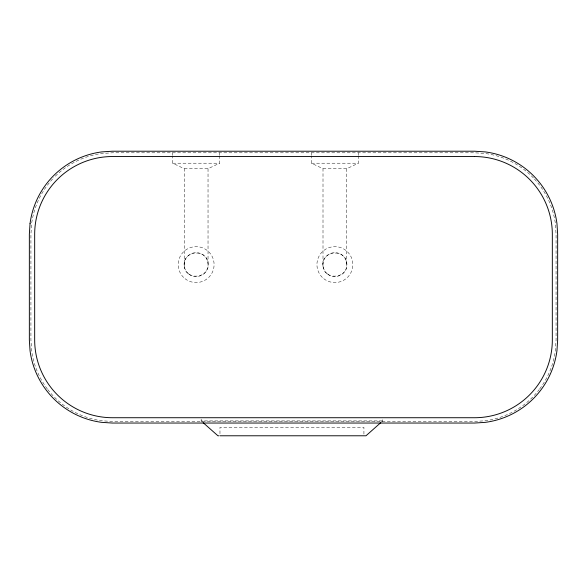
<?xml version="1.0" encoding="UTF-8"?>
<svg xmlns="http://www.w3.org/2000/svg" width="587" height="587" viewBox="0 0 587 587"><rect width="100%" height="100%" fill="white"/><g stroke="black" fill="none" stroke-linecap="round" stroke-linejoin="round"><path stroke-width="0.44" stroke-dasharray="2.94 2.2" d="M184.259 266.014C181.875 250.81 206.807 247.853 208.033 263.196C210.425 278.392 185.492 281.349 184.259 266.014L184.259 168.733L172.732 163.208L172.732 156.267M323.004 266.014C320.612 250.81 345.545 247.853 346.778 263.196C349.162 278.392 324.237 281.349 323.004 266.014L323.004 168.733L311.477 163.208L311.477 156.267M381.396 422.097L382.739 420.908L382.739 419.133M184.259 168.733L208.033 168.733L219.56 163.208L219.56 156.267M323.004 168.733L346.778 168.733L358.305 163.208L358.305 156.267M172.732 163.208L219.56 163.208M311.477 163.208L358.305 163.208M201.158 419.133L201.158 420.908L382.739 420.908M201.158 420.908L202.5 422.097M363.925 434.087L363.925 427.307L219.971 427.307L219.971 434.087M358.305 152.796L358.305 155.401M346.778 168.733L346.778 263.196M311.477 152.796L311.477 155.401M219.56 152.796L219.56 155.401M208.033 168.733L208.033 263.196M172.732 152.796L172.732 155.401M47.782 389.548A81.6 81.6 0 0 0 101.867 420.776L112.388 421.466L474.612 421.466L485.133 420.776A81.6 81.6 0 0 0 539.218 389.548M47.246 388.843A81.6 81.6 0 0 1 31.617 350.527L30.928 340.012L30.928 234.25L31.617 223.735A81.6 81.6 0 0 1 52.969 178.602M539.754 388.843A81.6 81.6 0 0 0 555.383 350.527L556.072 340.012L556.072 234.25L555.383 223.735A81.6 81.6 0 0 0 534.031 178.602M533.422 177.956A81.6 81.6 0 0 0 485.133 153.486L474.612 152.796L112.388 152.796L101.867 153.486A81.6 81.6 0 0 0 53.578 177.956M327.48 274.004A11.967 11.967 0 0 0 346.741 266.315A11.967 11.967 0 0 0 330.452 253.481A11.967 11.967 0 0 0 327.48 274.004M323.775 278.708A17.955 17.955 0 0 0 352.662 267.173A17.955 17.955 0 0 0 328.236 247.927A17.955 17.955 0 0 0 323.775 278.708M188.743 274.004A11.967 11.967 0 0 0 207.996 266.315A11.967 11.967 0 0 0 191.714 253.481A11.967 11.967 0 0 0 188.743 274.004M185.037 278.708A17.955 17.955 0 0 0 213.917 267.173A17.955 17.955 0 0 0 189.491 247.927A17.955 17.955 0 0 0 185.037 278.708"/><path stroke-width="0.88" d="M380.728 422.691L365.98 435.781L219.971 435.781M218.834 435.781L217.924 435.781L203.168 422.691M30.047 223.53L29.35 234.198L29.35 340.064L30.047 350.733A83.185 83.185 0 0 0 101.661 422.347L112.337 423.044L474.663 423.044L485.339 422.347A83.185 83.185 0 0 0 556.953 350.733L557.65 340.064L557.65 234.198L556.953 223.53A83.185 83.185 0 0 0 485.339 151.916L474.663 151.219L112.337 151.219L101.661 151.916A83.185 83.185 0 0 0 30.047 223.53M474.494 156.531L112.506 156.531A77.844 77.844 0 0 0 34.67 234.374L34.67 339.888A77.844 77.844 0 0 0 112.506 417.724L474.494 417.731A77.844 77.844 0 0 0 552.33 339.888L552.33 234.374A77.844 77.844 0 0 0 474.494 156.538"/></g></svg>
